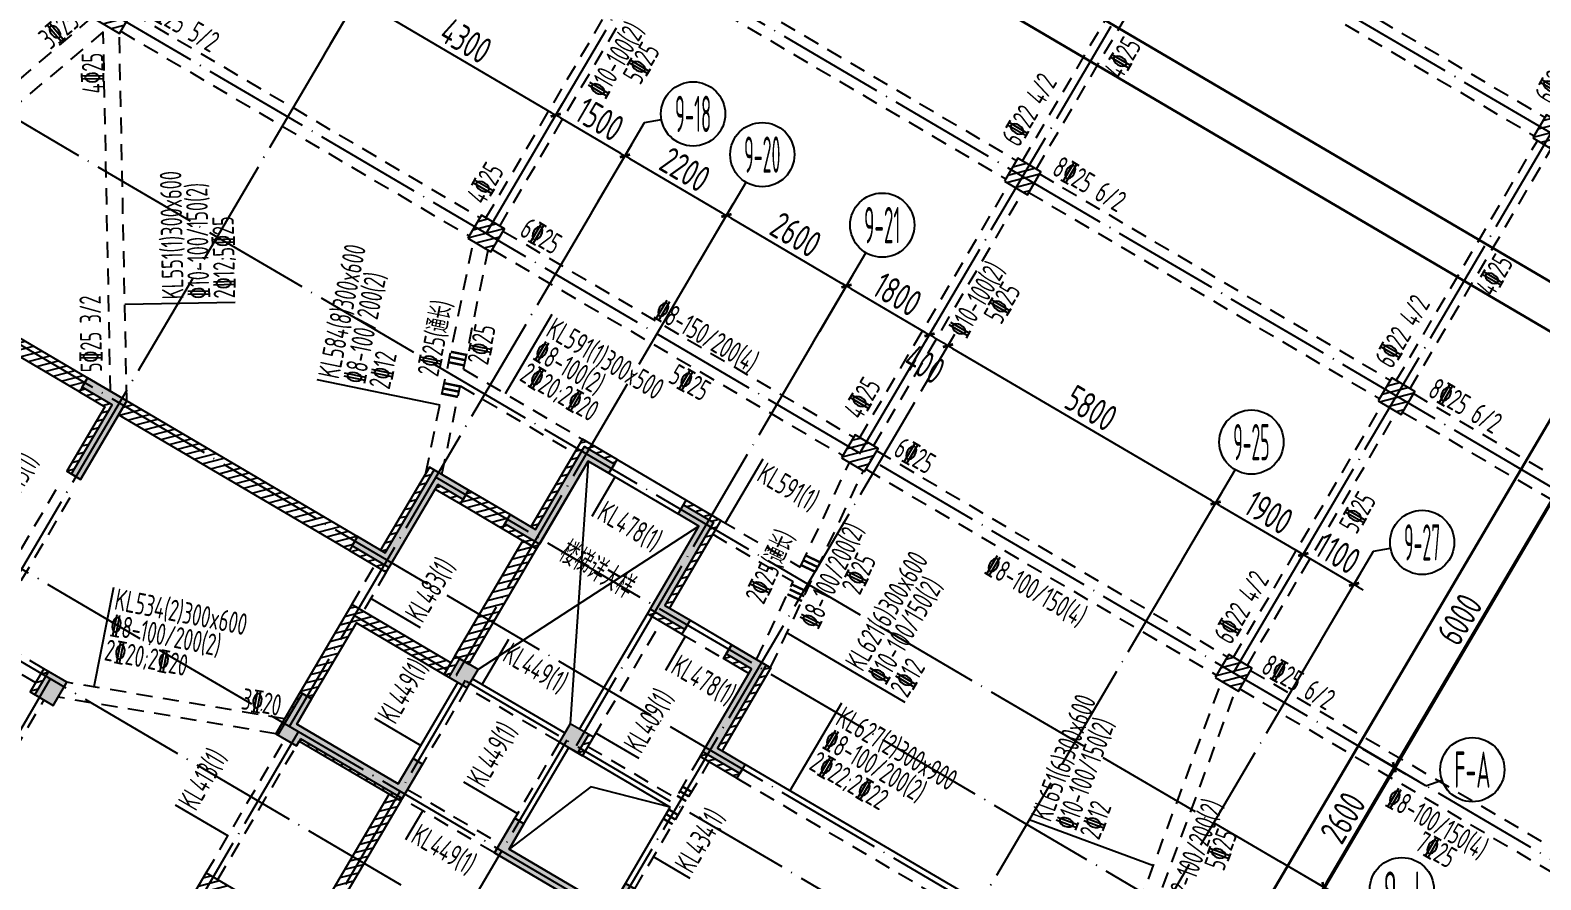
# Model space of a CAD drawing. Header units: millimetres. Extents: x 64473 to 386235, y 427387 to 703525.
# Drawn here: x 315573 to 343792, y 553087 to 568966 of the extents above; entities that cross this region are included whole.
import ezdxf
from ezdxf.enums import TextEntityAlignment as Align

# ---------------------------------------------------------------- set-up
doc = ezdxf.new("R2010")
doc.units = ezdxf.units.MM
doc.header["$LTSCALE"] = 100
doc.header["$PDMODE"] = 35
doc.header["$PDSIZE"] = 200
doc.linetypes.add('3', pattern=[5, 3, -2])
doc.linetypes.add('DOTE', pattern=[2.42, 2, -0.2, 0.02, -0.2])
for name, color, linetype in [('B-TEXT', 7, 'Continuous'), ('B-开洞', 7, 'Continuous'), ('COLU', 7, 'Continuous'), ('colu-1层', 6, 'Continuous'), ('colu-主楼', 7, 'Continuous'), ('h填实-1层', 254, 'Continuous'), ('h斜线-1层', 7, 'Continuous'), ('h斜线-墙', 7, 'Continuous'), ('h斜线-柱', 7, 'Continuous'), ('L-AXIS', 3, 'Continuous'), ('L-dote', 253, 'DOTE'), ('L-箍筋', 1, 'Continuous'), ('WALL', 3, 'Continuous'), ('wall-主楼', 2, 'Continuous'), ('垂直标注', 31, 'Continuous'), ('垂直钢筋', 27, 'Continuous'), ('梁', 4, 'Continuous'), ('梁虚线', 4, '3'), ('水平标注', 2, 'Continuous'), ('水平钢筋', 30, 'Continuous')]:
    doc.layers.add(name, color=color, linetype=linetype)
doc.styles.add('_TCH_AXIS', font='tssdeng.shx', dxfattribs={"width": 0.7, "bigfont": 'tssdchn.shx'})
doc.styles.add('COMPLEX', font='tssdeng.shx', dxfattribs={"width": 0.7, "bigfont": 'tssdchn.shx'})
doc.styles.get("Standard").update_dxf_attribs({"font": 'tssdeng.shx', "width": 0.7, "bigfont": 'tssdchn.shx'})
doc.styles.add('TSSD_Dimension', font='Tssdeng.shx', dxfattribs={"width": 0.7, "bigfont": 'tssdchn.shx'})
doc.dimstyles.new('TSSD_100_100$0', dxfattribs={"dimtxt": 300, "dimasz": 100, "dimexe": 250, "dimexo": 250, "dimgap": 100, "dimtad": 1, "dimdec": 0, "dimzin": 0, "dimdsep": 46, "dimtxsty": 'TSSD_Dimension', "dimblk": '_tsdbk', "dimblk1": '_tsdbk', "dimblk2": '_tsdbk', "dimsah": 1, "dimcen": 0, "dimclrt": 7, "dimadec": 0, "dimazin": 0, "dimtfac": 1, "dimtdec": 0, "dimtix": 1, "dimtmove": 2, "dimatfit": 3, "dimldrblk": '_tsdbk', "dimfxl": 1, "dimtolj": 1, "dimtzin": 0, "dimarcsym": 0})
pattern_1 = [(14.545372, (-467527.32, -323147.44), (-31.895617, 122.929531), [])]
pattern_2 = [(14.545372, (8572.51, -7581.39), (-31.895617, 122.92953), [])]
pattern_3 = [(14.545372, (-85926.15, 179405.06), (-31.895617, 122.92953), [])]

# ---------------------------------------------------------------- blocks, each defined once
blk = doc.blocks.new('_tsdbk')
blk.add_line((-1, 0), (0, 0))
at = {"const_width": 0.5}
blk.add_lwpolyline([(-0.7, -0.7), (0.7, 0.7)], dxfattribs=at)
blk = doc.blocks.new('*D392')
at = {"layer": 'Defpoints', "color": 0}
for p in [(332092, 562006), (337717, 560130), (337092, 559066)]:
    blk.add_point(p, dxfattribs=at)
at = {"layer": 'L-AXIS', "color": 0, "lineweight": -2}
for p, q in [((332218, 562222), (332844, 563285)), ((332803, 563019), (337631, 560181)), ((337218, 559282), (337844, 560345))]:
    blk.add_line(p, q, dxfattribs=at)
at = {"layer": 'L-AXIS', "color": 0, "lineweight": -2, "xscale": 100, "yscale": 100, "zscale": 100}
for p, rotation in [((332717, 563070), 149.5453717276141), ((337717, 560130), 329.5453717276141)]:
    blk.add_blockref('_tsdbk', p, dxfattribs=dict(at, rotation=rotation))
at = {"layer": 'L-AXIS', "color": 7, "insert": (335394, 561902), "char_height": 500, "attachment_point": 5, "rotation": 329.5454, "style": 'TSSD_Dimension'}
blk.add_mtext('\\A1;5800', dxfattribs=at)
blk = doc.blocks.new('*D464')
at = {"layer": 'Defpoints', "color": 0}
for p in [(317782, 570420), (321683, 569557), (321058, 568494)]:
    blk.add_point(p, dxfattribs=at)
at = {"layer": 'L-AXIS', "color": 0, "lineweight": -2}
for p, q in [((317909, 570635), (318534, 571699)), ((318494, 571433), (321597, 569608)), ((321184, 568709), (321810, 569773))]:
    blk.add_line(p, q, dxfattribs=at)
at = {"layer": 'L-AXIS', "color": 0, "lineweight": -2, "xscale": 100, "yscale": 100, "zscale": 100}
for p, rotation in [((318407, 571484), 149.5453717276141), ((321683, 569557), 329.5453717276141)]:
    blk.add_blockref('_tsdbk', p, dxfattribs=dict(at, rotation=rotation))
at = {"layer": 'L-AXIS', "color": 7, "insert": (320223, 570822), "char_height": 500, "attachment_point": 5, "rotation": 329.5454, "style": 'TSSD_Dimension'}
blk.add_mtext('\\A1;3800', dxfattribs=at)
blk = doc.blocks.new('*D473')
at = {"layer": 'Defpoints', "color": 0}
for p in [(327954, 564439), (330821, 564185), (330195, 563121)]:
    blk.add_point(p, dxfattribs=at)
at = {"layer": 'L-AXIS', "color": 0, "lineweight": -2}
for p, q in [((328081, 564655), (328706, 565718)), ((328666, 565452), (330734, 564235)), ((330322, 563337), (330947, 564400))]:
    blk.add_line(p, q, dxfattribs=at)
at = {"layer": 'L-AXIS', "color": 0, "lineweight": -2, "xscale": 100, "yscale": 100, "zscale": 100}
for p, rotation in [((328579, 565503), 149.5453717276141), ((330821, 564185), 329.5453717276141)]:
    blk.add_blockref('_tsdbk', p, dxfattribs=dict(at, rotation=rotation))
at = {"layer": 'L-AXIS', "color": 7, "insert": (329877, 565145), "char_height": 500, "attachment_point": 5, "rotation": 329.5454, "style": 'TSSD_Dimension'}
blk.add_mtext('\\A1;2600', dxfattribs=at)
blk = doc.blocks.new('*D474')
at = {"layer": 'Defpoints', "color": 0}
for p in [(326058, 565554), (328579, 565503), (327954, 564439)]:
    blk.add_point(p, dxfattribs=at)
at = {"layer": 'L-AXIS', "color": 0, "lineweight": -2}
for p, q in [((326184, 565770), (326810, 566833)), ((326769, 566567), (328493, 565553)), ((328081, 564655), (328706, 565718))]:
    blk.add_line(p, q, dxfattribs=at)
at = {"layer": 'L-AXIS', "color": 0, "lineweight": -2, "xscale": 100, "yscale": 100, "zscale": 100}
for p, rotation in [((326683, 566618), 149.5453717276141), ((328579, 565503), 329.5453717276141)]:
    blk.add_blockref('_tsdbk', p, dxfattribs=dict(at, rotation=rotation))
at = {"layer": 'L-AXIS', "color": 7, "insert": (327808, 566362), "char_height": 500, "attachment_point": 5, "rotation": 329.5454, "style": 'TSSD_Dimension'}
blk.add_mtext('\\A1;2200', dxfattribs=at)
blk = doc.blocks.new('*D475')
at = {"layer": 'Defpoints', "color": 0}
for p in [(321058, 568494), (325390, 567378), (324764, 566314)]:
    blk.add_point(p, dxfattribs=at)
at = {"layer": 'L-AXIS', "color": 0, "lineweight": -2}
for p, q in [((321184, 568709), (321810, 569773)), ((321769, 569507), (325304, 567429)), ((324891, 566530), (325517, 567594))]:
    blk.add_line(p, q, dxfattribs=at)
at = {"layer": 'L-AXIS', "color": 0, "lineweight": -2, "xscale": 100, "yscale": 100, "zscale": 100}
for p, rotation in [((321683, 569557), 149.5453717276141), ((325390, 567378), 329.5453717276141)]:
    blk.add_blockref('_tsdbk', p, dxfattribs=dict(at, rotation=rotation))
at = {"layer": 'L-AXIS', "color": 7, "insert": (323714, 568769), "char_height": 500, "attachment_point": 5, "rotation": 329.5454, "style": 'TSSD_Dimension'}
blk.add_mtext('\\A1;4300', dxfattribs=at)
blk = doc.blocks.new('*D476')
at = {"layer": 'Defpoints', "color": 0}
for p in [(326683, 566618), (324764, 566314), (326058, 565554)]:
    blk.add_point(p, dxfattribs=at)
at = {"layer": 'L-AXIS', "color": 0, "lineweight": -2}
for p, q in [((324891, 566530), (325517, 567594)), ((325476, 567327), (326597, 566668)), ((326184, 565770), (326810, 566833))]:
    blk.add_line(p, q, dxfattribs=at)
at = {"layer": 'L-AXIS', "color": 0, "lineweight": -2, "xscale": 100, "yscale": 100, "zscale": 100}
for p, rotation in [((325390, 567378), 149.5453717276141), ((326683, 566618), 329.5453717276141)]:
    blk.add_blockref('_tsdbk', p, dxfattribs=dict(at, rotation=rotation))
at = {"layer": 'L-AXIS', "color": 7, "insert": (326214, 567300), "char_height": 500, "attachment_point": 5, "rotation": 329.5454, "style": 'TSSD_Dimension'}
blk.add_mtext('\\A1;1500', dxfattribs=at)
blk = doc.blocks.new('_AXISO')
blk.add_circle((0, 0), 0.5)
at = {"layer": 'B-TEXT', "style": 'COMPLEX', "width": 1.450893}
blk.add_attdef('A', text='', height=0.56, dxfattribs=at).set_placement((0.249375, -0.28), (0.749375, -0.28), align=Align.FIT)
blk = doc.blocks.new('*D477')
at = {"layer": 'Defpoints', "color": 0}
for p in [(332717, 563070), (331747, 562209), (332092, 562006)]:
    blk.add_point(p, dxfattribs=at)
at = {"layer": 'L-AXIS', "color": 0, "lineweight": -2}
for p, q in [((331874, 562424), (332499, 563488)), ((332218, 562222), (332844, 563285)), ((332458, 563222), (332631, 563120))]:
    blk.add_line(p, q, dxfattribs=at)
at = {"layer": 'L-AXIS', "color": 0, "lineweight": -2, "xscale": 100, "yscale": 100, "zscale": 100}
for p, rotation in [((332372, 563272), 149.5453717276141), ((332717, 563070), 329.5453717276141)]:
    blk.add_blockref('_tsdbk', p, dxfattribs=dict(at, rotation=rotation))
at = {"layer": 'L-AXIS', "color": 7, "insert": (332281, 562722), "char_height": 500, "attachment_point": 5, "rotation": 329.5454, "style": 'TSSD_Dimension'}
blk.add_mtext('\\A1;400', dxfattribs=at)
blk = doc.blocks.new('*D478')
at = {"layer": 'Defpoints', "color": 0}
for p in [(332372, 563272), (330195, 563121), (331747, 562209)]:
    blk.add_point(p, dxfattribs=at)
at = {"layer": 'L-AXIS', "color": 0, "lineweight": -2}
for p, q in [((330322, 563337), (330947, 564400)), ((330907, 564134), (332286, 563323)), ((331874, 562424), (332499, 563488))]:
    blk.add_line(p, q, dxfattribs=at)
at = {"layer": 'L-AXIS', "color": 0, "lineweight": -2, "xscale": 100, "yscale": 100, "zscale": 100}
for p, rotation in [((330821, 564185), 149.5453717276141), ((332372, 563272), 329.5453717276141)]:
    blk.add_blockref('_tsdbk', p, dxfattribs=dict(at, rotation=rotation))
at = {"layer": 'L-AXIS', "color": 7, "insert": (331774, 564030), "char_height": 500, "attachment_point": 5, "rotation": 329.5454, "style": 'TSSD_Dimension'}
blk.add_mtext('\\A1;1800', dxfattribs=at)
blk = doc.blocks.new('*D513')
at = {"layer": 'Defpoints', "color": 0}
for p in [(346178, 565751), (346985, 565276), (343289, 560837)]:
    blk.add_point(p, dxfattribs=at)
at = {"layer": 'L-AXIS', "color": 0, "lineweight": -2}
for p, q in [((346394, 565624), (347200, 565150)), ((344146, 560449), (346934, 565190)), ((343505, 560710), (344311, 560236))]:
    blk.add_line(p, q, dxfattribs=at)
at = {"layer": 'L-AXIS', "color": 0, "lineweight": -2, "xscale": 100, "yscale": 100, "zscale": 100}
for p, rotation in [((346985, 565276), 59.54537173674475), ((344096, 560363), 239.5453717367448)]:
    blk.add_blockref('_tsdbk', p, dxfattribs=dict(at, rotation=rotation))
at = {"layer": 'L-AXIS', "color": 7, "insert": (345239, 562997), "char_height": 500, "attachment_point": 5, "rotation": 59.5454, "style": 'TSSD_Dimension'}
blk.add_mtext('\\A1;5700', dxfattribs=at)
blk = doc.blocks.new('*D514')
at = {"layer": 'Defpoints', "color": 0}
for p in [(343289, 560837), (344096, 560363), (340248, 555665)]:
    blk.add_point(p, dxfattribs=at)
at = {"layer": 'L-AXIS', "color": 0, "lineweight": -2}
for p, q in [((343505, 560710), (344311, 560236)), ((341105, 555277), (344045, 560277)), ((340464, 555538), (341270, 555064))]:
    blk.add_line(p, q, dxfattribs=at)
at = {"layer": 'L-AXIS', "color": 0, "lineweight": -2, "xscale": 100, "yscale": 100, "zscale": 100}
for p, rotation in [((344096, 560363), 59.54537173674475), ((341055, 555191), 239.5453717367448)]:
    blk.add_blockref('_tsdbk', p, dxfattribs=dict(at, rotation=rotation))
at = {"layer": 'L-AXIS', "color": 7, "insert": (342274, 557954), "char_height": 500, "attachment_point": 5, "rotation": 59.5454, "style": 'TSSD_Dimension'}
blk.add_mtext('\\A1;6000', dxfattribs=at)
blk = doc.blocks.new('*D515')
at = {"layer": 'Defpoints', "color": 0}
for p in [(340248, 555665), (341055, 555191), (338930, 553424)]:
    blk.add_point(p, dxfattribs=at)
at = {"layer": 'L-AXIS', "color": 0, "lineweight": -2}
for p, q in [((340464, 555538), (341270, 555064)), ((339788, 553036), (341004, 555104)), ((339146, 553297), (339952, 552823))]:
    blk.add_line(p, q, dxfattribs=at)
at = {"layer": 'L-AXIS', "color": 0, "lineweight": -2, "xscale": 100, "yscale": 100, "zscale": 100}
for p, rotation in [((341055, 555191), 59.54537173674475), ((339737, 552949), 239.5453717367448)]:
    blk.add_blockref('_tsdbk', p, dxfattribs=dict(at, rotation=rotation))
at = {"layer": 'L-AXIS', "color": 7, "insert": (340094, 554247), "char_height": 500, "attachment_point": 5, "rotation": 59.5454, "style": 'TSSD_Dimension'}
blk.add_mtext('\\A1;2600', dxfattribs=at)
blk = doc.blocks.new('*D516')
at = {"layer": 'Defpoints', "color": 0}
for p in [(338930, 553424), (339737, 552949), (338018, 551872)]:
    blk.add_point(p, dxfattribs=at)
at = {"layer": 'L-AXIS', "color": 0, "lineweight": -2}
for p, q in [((339146, 553297), (339952, 552823)), ((338875, 551484), (339686, 552863)), ((338233, 551745), (339040, 551271))]:
    blk.add_line(p, q, dxfattribs=at)
at = {"layer": 'L-AXIS', "color": 0, "lineweight": -2, "xscale": 100, "yscale": 100, "zscale": 100}
for p, rotation in [((339737, 552949), 59.54537173674475), ((338825, 551398), 239.5453717367448)]:
    blk.add_blockref('_tsdbk', p, dxfattribs=dict(at, rotation=rotation))
at = {"layer": 'L-AXIS', "color": 7, "insert": (338979, 552351), "char_height": 500, "attachment_point": 5, "rotation": 59.5454, "style": 'TSSD_Dimension'}
blk.add_mtext('\\A1;1800', dxfattribs=at)
blk = doc.blocks.new('*D519')
at = {"layer": 'Defpoints', "color": 0}
for p in [(340303, 558609), (338729, 558103), (339678, 557546)]:
    blk.add_point(p, dxfattribs=at)
at = {"layer": 'L-AXIS', "color": 0, "lineweight": -2}
for p, q in [((338856, 558319), (339481, 559382)), ((339269, 559218), (339182, 559268)), ((339355, 559167), (340303, 558609)), ((339804, 557761), (340430, 558825)), ((340389, 558559), (340475, 558508))]:
    blk.add_line(p, q, dxfattribs=at)
at = {"layer": 'L-AXIS', "color": 0, "lineweight": -2, "xscale": 100, "yscale": 100, "zscale": 100}
for p, rotation in [((339355, 559167), 329.5453717276141), ((340303, 558609), 149.5453717276141)]:
    blk.add_blockref('_tsdbk', p, dxfattribs=dict(at, rotation=rotation))
at = {"layer": 'L-AXIS', "color": 7, "insert": (340006, 559190), "char_height": 500, "attachment_point": 5, "rotation": 329.5454, "style": 'TSSD_Dimension'}
blk.add_mtext('\\A1;1100', dxfattribs=at)
blk = doc.blocks.new('*D520')
at = {"layer": 'Defpoints', "color": 0}
for p in [(337092, 559066), (339355, 559167), (338729, 558103)]:
    blk.add_point(p, dxfattribs=at)
at = {"layer": 'L-AXIS', "color": 0, "lineweight": -2}
for p, q in [((337218, 559282), (337844, 560345)), ((337803, 560079), (339269, 559218)), ((338856, 558319), (339481, 559382))]:
    blk.add_line(p, q, dxfattribs=at)
at = {"layer": 'L-AXIS', "color": 0, "lineweight": -2, "xscale": 100, "yscale": 100, "zscale": 100}
for p, rotation in [((337717, 560130), 149.5453717276141), ((339355, 559167), 329.5453717276141)]:
    blk.add_blockref('_tsdbk', p, dxfattribs=dict(at, rotation=rotation))
at = {"layer": 'L-AXIS', "color": 7, "insert": (338713, 559950), "char_height": 500, "attachment_point": 5, "rotation": 329.5454, "style": 'TSSD_Dimension'}
blk.add_mtext('\\A1;1900', dxfattribs=at)
blk = doc.blocks.new('*D521')
at = {"layer": 'Defpoints', "color": 0}
for p in [(337581, 572130), (344942, 568670), (344563, 568025)]:
    blk.add_point(p, dxfattribs=at)
at = {"layer": 'L-AXIS', "color": 0, "lineweight": -2}
for p, q in [((337707, 572346), (338087, 572991)), ((338046, 572725), (344856, 568721)), ((344690, 568240), (345069, 568885))]:
    blk.add_line(p, q, dxfattribs=at)
at = {"layer": 'L-AXIS', "color": 0, "lineweight": -2, "xscale": 100, "yscale": 100, "zscale": 100}
for p, rotation in [((337960, 572776), 149.5453717276141), ((344942, 568670), 329.5453717276141)]:
    blk.add_blockref('_tsdbk', p, dxfattribs=dict(at, rotation=rotation))
at = {"layer": 'L-AXIS', "color": 7, "insert": (341628, 571024), "char_height": 500, "attachment_point": 5, "rotation": 329.5454, "style": 'TSSD_Dimension'}
blk.add_mtext('\\A1;8100', dxfattribs=at)
blk = doc.blocks.new('后浇带现场')
at = {"color": 6, "lineweight": 30}
for points in [[(821257, 720830), (821257, 688843), (805860, 662656), (825600, 651049), (814026, 631365), (812236, 611185), (845904, 608199)], [(822057, 720830), (822057, 688625), (806955, 662940), (826695, 651333), (814807, 631115), (813104, 611911), (845975, 608996)]]:
    blk.add_lwpolyline(points, dxfattribs=at)

msp = doc.modelspace()

# ---------------------------------------------------------------- hatches: boundary and pattern name
at = {"layer": 'h填实-1层'}
for points in [[(316342.4, 560672.6), (317102.7, 561965.6), (316542.3, 562295.1), (316643.7, 562467.5), (317376.4, 562036.6), (316514.8, 560571.2)], [(325996, 560912.7), (325083.7, 559361), (324437.1, 559741.2), (324538.5, 559913.6), (325012.6, 559634.8), (325925, 561186.5), (326485.3, 560857), (326383.9, 560684.6)], [(323187.6, 560475.9), (322275.3, 558924.2), (321585.6, 559329.7), (321687, 559502.1), (322204.2, 559198), (323116.6, 560749.7), (323763.1, 560369.5), (323661.7, 560197.1)], [(327799, 557764.4), (327152.5, 558144.6), (328064.9, 559696.2), (327677, 559924.3), (327778.3, 560096.7), (328338.6, 559767.3), (327426.3, 558215.6), (327900.4, 557936.8)], [(329322.8, 557100.5), (328410.4, 555548.9), (328927.6, 555244.8), (328826.3, 555072.4), (328136.7, 555477.8), (329049, 557029.5), (328574.9, 557308.3), (328676.2, 557480.7)], [(323593.4, 557221.1), (323390.7, 556876.3), (323735.5, 556673.6), (323938.2, 557018.4)], [(323735.5, 556673.6), (323938.2, 557018.4), (323593.4, 557221.1), (323390.7, 556876.3)], [(315912.1, 556981.4), (315658.7, 556550.4), (316003.5, 556347.6), (316256.9, 556778.6)], [(316003.5, 556347.6), (316256.9, 556778.6), (315912.1, 556981.4), (315658.7, 556550.4)], [(320622.6, 555719.8), (320546.5, 555590.5), (320201.7, 555793.2), (320657.9, 556569.1), (320830.3, 556467.7), (320551.5, 555993.6), (322448, 554878.5), (322726.8, 555352.6), (322899.2, 555251.2), (322519, 554604.7)], [(325662.3, 556004.7), (325459.6, 555659.9), (325804.4, 555457.1), (326007.1, 555801.9)], [(325804.4, 555457.1), (326007.1, 555801.9), (325662.3, 556004.7), (325459.6, 555659.9)], [(326140, 552475.7), (326064, 552346.4), (326408.8, 552143.6), (326864.9, 552919.5), (326692.5, 553020.8), (326413.8, 552546.7), (324517.3, 553661.8), (324796.1, 554135.9), (324623.7, 554237.3), (324243.5, 553590.8)]]:
    msp.add_hatch(color=256, dxfattribs=at).paths.add_polyline_path(points)
at = {"layer": 'h斜线-1层'}
h = msp.add_hatch(dxfattribs=at)
h.set_pattern_fill('ANSI31', color=256, scale=40, angle=-30.45463, style=0)
h.set_pattern_definition(pattern_3)
h.paths.add_polyline_path([(317102.7, 561965.6), (316542.8, 562294.8), (316492.1, 562208.6), (316966.2, 561929.9), (316256.2, 560723.2), (316342.4, 560672.6)])
h = msp.add_hatch(dxfattribs=at)
h.set_pattern_fill('ANSI31', color=256, scale=40, angle=-30.45463, style=0)
h.set_pattern_definition(pattern_3)
h.paths.add_polyline_path([(326536.4, 560943), (325889.9, 561323.1), (324926.8, 559685.3), (325012.6, 559634.8), (325925, 561186.5), (326485.7, 560856.8)])
h.paths.add_polyline_path([(325084.1, 559360.8), (324437.5, 559740.9), (324386.9, 559654.8), (325033.4, 559274.6)])
h = msp.add_hatch(dxfattribs=at)
h.set_pattern_fill('ANSI31', color=256, scale=40, angle=-30.45463, style=0)
h.set_pattern_definition(pattern_3)
h.paths.add_polyline_path([(323661.7, 560197.1), (323187.6, 560475.9), (323136.9, 560389.7), (323611, 560110.9)])
h.paths.add_polyline_path([(323116.6, 560749.7), (323030.4, 560800.4), (322118, 559248.7), (322204.2, 559198)])
h.paths.add_polyline_path([(322275.3, 558924.2), (321585.6, 559329.7), (321535, 559243.5), (322224.6, 558838)])
h = msp.add_hatch(dxfattribs=at)
h.set_pattern_fill('ANSI31', color=256, scale=40, angle=-30.45463, style=0)
h.set_pattern_definition(pattern_3)
h.paths.add_polyline_path([(327799.5, 557764.2), (327152.9, 558144.3), (327102.3, 558058.2), (327748.8, 557678)])
h.paths.add_polyline_path([(328476, 559802.6), (327829.4, 560182.7), (327778.7, 560096.5), (328338.6, 559767.3), (327426.3, 558215.6), (327512.9, 558164.7)])
h = msp.add_hatch(dxfattribs=at)
h.set_pattern_fill('ANSI31', color=256, scale=40, angle=-30.45463, style=0)
h.set_pattern_definition(pattern_3)
h.paths.add_polyline_path([(323593.4, 557221.1), (323507.6, 557271.6), (323304.9, 556926.8), (323390.7, 556876.3)])
h = msp.add_hatch(dxfattribs=at)
h.set_pattern_fill('ANSI31', color=256, scale=40, angle=-30.45463, style=0)
h.set_pattern_definition(pattern_3)
h.paths.add_polyline_path([(329409.4, 557049.6), (329322.8, 557100.6), (328410.4, 555548.9), (328497, 555498)])
h.paths.add_polyline_path([(329049, 557029.5), (328575.3, 557308), (328524.6, 557221.8), (328998.3, 556943.3)])
h.paths.add_polyline_path([(328826.7, 555072.1), (328137.1, 555477.6), (328086.4, 555391.4), (328776, 554985.9)])
h = msp.add_hatch(dxfattribs=at)
h.set_pattern_fill('ANSI31', color=256, scale=40, angle=-30.45463, style=0)
h.set_pattern_definition(pattern_3)
h.paths.add_polyline_path([(315912.1, 556981.4), (315826.3, 557031.8), (315572.9, 556600.8), (315658.7, 556550.4)])
h = msp.add_hatch(dxfattribs=at)
h.set_pattern_fill('ANSI31', color=256, scale=40, angle=-30.45463, style=0)
h.set_pattern_definition(pattern_3)
h.paths.add_polyline_path([(320657.9, 556569.1), (320615.2, 556594.2), (320159.1, 555818.3), (320201.7, 555793.2)])
h.paths.add_polyline_path([(322519.5, 554604.5), (320622.6, 555719.8), (320597.2, 555676.7), (322494.1, 554561.4)])
h = msp.add_hatch(dxfattribs=at)
h.set_pattern_fill('ANSI31', color=256, scale=40, angle=-30.45463, style=0)
h.set_pattern_definition(pattern_3)
h.paths.add_polyline_path([(326093.7, 555751), (326007.1, 555802), (325804.4, 555457.1), (325891, 555406.2)])
at = {"layer": 'h斜线-墙'}
h = msp.add_hatch(dxfattribs=at)
h.set_pattern_fill('ANSI31', color=256, scale=40, angle=-30.45463, style=0)
h.set_pattern_definition(pattern_2)
h.paths.add_polyline_path([(312765, 564748.1), (316644.1, 562467.2), (316492.1, 562208.6), (312612.9, 564489.5)])
h = msp.add_hatch(dxfattribs=at)
h.set_pattern_fill('ANSI31', color=256, scale=40, angle=-30.45463, style=0)
h.set_pattern_definition(pattern_2)
h.paths.add_polyline_path([(317376.9, 562036.4), (321687, 559502.1), (321535, 559243.5), (317224.8, 561777.8)])
h = msp.add_hatch(dxfattribs=at)
h.set_pattern_fill('ANSI31', color=256, scale=40, angle=-30.45463, style=0)
h.set_pattern_definition(pattern_2)
h.paths.add_polyline_path([(324538.9, 559913.4), (323763.1, 560369.5), (323611, 560110.9), (324386.9, 559654.8)])
h = msp.add_hatch(dxfattribs=at)
h.set_pattern_fill('ANSI31', color=256, scale=40, angle=-30.45463, style=0)
h.set_pattern_definition(pattern_2)
h.paths.add_polyline_path([(325033.4, 559274.6), (324774.8, 559426.7), (323507.6, 557271.6), (323766.3, 557119.5)])
h = msp.add_hatch(dxfattribs=at)
h.set_pattern_fill('ANSI31', color=256, scale=40, angle=-30.45463, style=0)
h.set_pattern_definition(pattern_2)
h.paths.add_polyline_path([(323431.6, 557142.3), (321578.2, 558232), (320615.2, 556594.2), (320830.7, 556467.5), (321667, 557889.8), (323304.9, 556926.8)])
h = msp.add_hatch(dxfattribs=at)
h.set_pattern_fill('ANSI31', color=256, scale=40, angle=-30.45463, style=0)
h.set_pattern_definition(pattern_2)
h.paths.add_polyline_path([(318380.1, 552398.1), (318861.6, 553217.1), (320758, 552102), (322278.6, 554688.1), (322494.1, 554561.4), (320846.8, 551759.8), (318993.5, 552849.5), (318638.7, 552246.1)])
at = {"layer": 'h斜线-柱'}
h = msp.add_hatch(dxfattribs=at)
h.set_pattern_fill('ANSI31', color=256, scale=40, angle=-30.45463, style=0)
h.set_pattern_definition(pattern_1)
h.paths.add_polyline_path([(316721.4, 569208.1), (317238.7, 568904), (317492.1, 569335), (316974.9, 569639.1)])
h = msp.add_hatch(dxfattribs=at)
h.set_pattern_fill('ANSI31', color=256, scale=40, angle=-30.45463, style=0)
h.set_pattern_definition(pattern_1)
h.paths.add_polyline_path([(343642.1, 566951.9), (344073.1, 566698.5), (344326.5, 567129.5), (343895.5, 567382.9)])
h = msp.add_hatch(dxfattribs=at)
h.set_pattern_fill('ANSI31', color=256, scale=40, angle=-30.45463, style=0)
h.set_pattern_definition(pattern_1)
h.paths.add_polyline_path([(333770.6, 566143.9), (334201.6, 565890.4), (334455, 566321.4), (334024, 566574.9)])
h = msp.add_hatch(dxfattribs=at)
h.set_pattern_fill('ANSI31', color=256, scale=40, angle=-30.45463, style=0)
h.set_pattern_definition(pattern_1)
h.paths.add_polyline_path([(323747, 565077.2), (324178, 564823.8), (324431.4, 565254.8), (324000.4, 565508.2)])
h = msp.add_hatch(dxfattribs=at)
h.set_pattern_fill('ANSI31', color=256, scale=40, angle=-30.45463, style=0)
h.set_pattern_definition(pattern_1)
h.paths.add_polyline_path([(340753, 562038.3), (341184, 561784.9), (341437.5, 562215.9), (341006.5, 562469.3)])
h = msp.add_hatch(dxfattribs=at)
h.set_pattern_fill('ANSI31', color=256, scale=40, angle=-30.45463, style=0)
h.set_pattern_definition(pattern_1)
h.paths.add_polyline_path([(330729.4, 560971.7), (331160.5, 560718.2), (331413.9, 561149.3), (330982.9, 561402.7)])
h = msp.add_hatch(dxfattribs=at)
h.set_pattern_fill('ANSI31', color=256, scale=40, angle=-30.45463, style=0)
h.set_pattern_definition(pattern_1)
h.paths.add_polyline_path([(337711.9, 556866.1), (338142.9, 556612.7), (338396.3, 557043.7), (337965.3, 557297.2)])

# ---------------------------------------------------------------- linework, layer by layer
at = {"layer": 'B-开洞'}
for p, q in [((325996.4, 560912.5), (325662.7, 556004.4)), ((328065.3, 559696), (323938.7, 557018.2))]:
    msp.add_line(p, q, dxfattribs=at)
msp.add_lwpolyline([(327528.7, 554443), (326042.9, 554824.7), (324517.3, 553661.8)], dxfattribs=at)
at = {"layer": 'COLU'}
for points in [[(316721.4, 569208.1), (317238.7, 568904), (317492.1, 569335), (316974.9, 569639.1)], [(343642.1, 566951.9), (344073.1, 566698.5), (344326.5, 567129.5), (343895.5, 567382.9)], [(333770.6, 566143.9), (334201.6, 565890.4), (334455, 566321.4), (334024, 566574.9)], [(323747, 565077.2), (324178, 564823.8), (324431.4, 565254.8), (324000.4, 565508.2)], [(340753, 562038.3), (341184, 561784.9), (341437.5, 562215.9), (341006.5, 562469.3)], [(330729.4, 560971.7), (331160.5, 560718.2), (331413.9, 561149.3), (330982.9, 561402.7)], [(337711.9, 556866.1), (338142.9, 556612.7), (338396.3, 557043.7), (337965.3, 557297.2)]]:
    msp.add_lwpolyline(points, close=True, dxfattribs=at)
at = {"layer": 'colu-1层'}
for points in [[(316342.4, 560672.6), (317102.7, 561965.6), (316542.3, 562295.1), (316643.7, 562467.5), (317376.4, 562036.6), (316514.8, 560571.2)], [(325996, 560912.7), (325083.7, 559361), (324437.1, 559741.2), (324538.5, 559913.6), (325012.6, 559634.8), (325925, 561186.5), (326485.3, 560857), (326383.9, 560684.6)], [(323187.6, 560475.9), (322275.3, 558924.2), (321585.6, 559329.7), (321687, 559502.1), (322204.2, 559198), (323116.6, 560749.7), (323763.1, 560369.5), (323661.7, 560197.1)], [(327799, 557764.4), (327152.5, 558144.6), (328064.9, 559696.2), (327677, 559924.3), (327778.3, 560096.7), (328338.6, 559767.3), (327426.3, 558215.6), (327900.4, 557936.8)], [(329322.8, 557100.5), (328410.4, 555548.9), (328927.6, 555244.8), (328826.3, 555072.4), (328136.7, 555477.8), (329049, 557029.5), (328574.9, 557308.3), (328676.2, 557480.7)], [(323735.5, 556673.6), (323938.2, 557018.4), (323593.4, 557221.1), (323390.7, 556876.3)], [(316003.5, 556347.6), (316256.9, 556778.6), (315912.1, 556981.4), (315658.7, 556550.4)], [(325804.4, 555457.1), (326007.1, 555801.9), (325662.3, 556004.7), (325459.6, 555659.9)]]:
    msp.add_lwpolyline(points, close=True, dxfattribs=at)
for points in [[(323593.4, 557221.1), (323390.7, 556876.3), (323735.5, 556673.6), (323938.2, 557018.4), (323593.4, 557221.1)], [(315912.1, 556981.4), (315658.7, 556550.4), (316003.5, 556347.6), (316256.9, 556778.6), (315912.1, 556981.4)], [(320622.6, 555719.8), (320546.5, 555590.5), (320201.7, 555793.2), (320657.9, 556569.1), (320830.3, 556467.7), (320551.5, 555993.6), (322448, 554878.5), (322726.8, 555352.6), (322899.2, 555251.2), (322519, 554604.7), (320622.6, 555719.8)], [(325662.3, 556004.7), (325459.6, 555659.9), (325804.4, 555457.1), (326007.1, 555801.9), (325662.3, 556004.7)], [(326140, 552475.7), (326064, 552346.4), (326408.8, 552143.6), (326864.9, 552919.5), (326692.5, 553020.8), (326413.8, 552546.7), (324517.3, 553661.8), (324796.1, 554135.9), (324623.7, 554237.3), (324243.5, 553590.8), (326140, 552475.7)]]:
    msp.add_lwpolyline(points, dxfattribs=at)
at = {"layer": 'colu-主楼'}
for points in [[(323735.9, 556673.3), (323938.7, 557018.2), (323507.6, 557271.6), (323304.9, 556926.8)], [(316003.9, 556347.4), (316257.4, 556778.4), (315826.3, 557031.8), (315572.9, 556600.8)], [(325891, 555406.2), (326093.7, 555751), (325662.7, 556004.4), (325460, 555659.6)]]:
    msp.add_lwpolyline(points, close=True, dxfattribs=at)
at = {"layer": 'L-AXIS'}
for p, q in [((321057.7, 568493.9), (322048.4, 570178.7)), ((326057.5, 565554.2), (327048.1, 567239)), ((327048.1, 567239), (327365.1, 567295.7)), ((327954, 564439.1), (328944.6, 566123.9)), ((330195.3, 563121.2), (331185.9, 564806.1)), ((337091.5, 559066.4), (338082.1, 560751.2)), ((344682.4, 560018), (343289.2, 560837.1)), ((339677.6, 557545.8), (340668.2, 559230.6)), ((340668.2, 559230.6), (340985.2, 559287.4)), ((341641.3, 554845.8), (340248.1, 555664.9)), ((341641.3, 554845.8), (341945.8, 554950.3)), ((340323.4, 552604.5), (338930.2, 553423.7))]:
    msp.add_line(p, q, dxfattribs=at)
at = {"layer": 'L-dote', "ltscale": 10}
for p, q in [((324089.2, 565166), (344414.1, 599733.4)), ((331071.7, 561060.5), (348431.5, 590585)), ((346178.3, 565750.7), (306646.2, 588994.7)), ((289716.7, 582360.2), (338930.2, 553423.7)), ((287892.1, 579256.8), (341894.1, 547504.8)), ((348077.7, 558021.6), (313165.4, 578549.3)), ((349863.9, 550011), (303141.9, 577482.6)), ((338054.1, 556954.9), (349914.5, 577126.5)), ((285307.1, 574860.5), (333274.9, 546656.4)), ((299209.1, 568426.5), (335280.9, 547217)), ((321057.7, 568493.9), (314655, 557604.5)), ((326057.5, 565554.2), (320415.1, 555957.8)), ((327954, 564439.1), (323528, 556911.6)), ((330195.3, 563121.2), (325769.3, 555593.8)), ((332091.7, 562006.2), (326449.3, 552409.8)), ((323152.1, 560612.8), (338017.9, 551872)), ((337091.5, 559066.4), (330688.8, 548177)), ((321631.5, 558026.7), (336497.3, 549285.9)), ((339677.6, 557545.8), (328059.9, 537787.1)), ((315948.1, 556844.3), (310733.1, 547974.9)), ((323700.4, 556810.2), (316508.7, 544579)), ((320587.5, 555856.4), (314612.2, 545694.1)), ((325596.9, 555695.2), (318405.2, 543463.9))]:
    msp.add_line(p, q, dxfattribs=at)
at = {"layer": 'L-箍筋', "const_width": 44.9}
for points in [[(323430.3, 562956.5), (323724.1, 562896.1)], [(323390, 562760.6), (323683.8, 562700.2)], [(323410.1, 562858.6), (323704, 562798.1)], [(323269, 562173), (323562.9, 562112.5)], [(323289.2, 562270.9), (323583, 562210.4)], [(323309.3, 562368.9), (323603.2, 562308.4)], [(330016.5, 559058.6), (330287.8, 558930.6)], [(330059.2, 559149), (330330.5, 559021)], [(329973.9, 558968.2), (330245.2, 558840.1)], [(329760.5, 558516), (330031.8, 558388)], [(329803.1, 558606.4), (330074.5, 558478.4)], [(329717.8, 558425.5), (329989.1, 558297.5)], [(327756.9, 554831.1), (327929.4, 554729.7)], [(327655.6, 554658.7), (327828, 554557.3)], [(327706.3, 554744.9), (327878.7, 554643.5)], [(327402.1, 554227.7), (327574.5, 554126.3)], [(327452.8, 554313.9), (327625.2, 554212.5)], [(327503.5, 554400.1), (327675.9, 554298.7)]]:
    msp.add_lwpolyline(points, dxfattribs=at)
at = {"layer": 'WALL'}
for points in [[(312765, 564748.1), (316644.1, 562467.2), (316492.1, 562208.6), (312612.9, 564489.5)], [(317376.9, 562036.4), (321687, 559502.1), (321535, 559243.5), (317224.8, 561777.8)], [(324538.9, 559913.4), (323763.1, 560369.5), (323611, 560110.9), (324386.9, 559654.8)], [(325033.4, 559274.6), (324774.8, 559426.7), (323507.6, 557271.6), (323766.3, 557119.5)], [(323431.6, 557142.3), (321578.2, 558232), (320615.2, 556594.2), (320830.7, 556467.5), (321667, 557889.8), (323304.9, 556926.8)], [(318380.1, 552398.1), (318861.6, 553217.1), (320758, 552102), (322278.6, 554688.1), (322494.1, 554561.4), (320846.8, 551759.8), (318993.5, 552849.5), (318638.7, 552246.1)]]:
    msp.add_lwpolyline(points, close=True, dxfattribs=at)
at = {"layer": 'wall-主楼'}
for points in [[(317376.9, 562036.4), (316644.1, 562467.2), (316492.1, 562208.6), (316966.2, 561929.9), (316256.2, 560723.2), (316514.8, 560571.2)], [(325889.9, 561323.1), (324926.8, 559685.3), (324538.9, 559913.4), (324386.9, 559654.8), (325033.4, 559274.6), (325996.4, 560912.5), (326384.3, 560684.4), (326536.4, 560943)], [(323763.1, 560369.5), (323030.4, 560800.4), (322118, 559248.7), (321687, 559502.1), (321535, 559243.5), (322224.6, 558838), (323136.9, 560389.7), (323611, 560110.9)], [(328476, 559802.6), (327512.9, 558164.7), (327900.8, 557936.6), (327748.8, 557678), (327102.3, 558058.2), (328065.3, 559696), (327677.4, 559924.1), (327829.4, 560182.7)], [(328676.7, 557480.5), (329409.4, 557049.6), (328497.1, 555498), (328928.1, 555244.5), (328776, 554985.9), (328086.4, 555391.4), (328998.7, 556943.1), (328524.6, 557221.8)], [(320615.2, 556594.2), (320159.1, 555818.3), (320547, 555590.3), (320597.7, 555676.5), (322494.1, 554561.4), (322899.6, 555251), (322727.2, 555352.4), (322448.4, 554878.3), (320552, 555993.3), (320830.7, 556467.5)], [(326864.9, 552919.5), (326408.8, 552143.6), (326020.9, 552371.7), (326096.9, 552501), (324243.5, 553590.8), (324623.7, 554237.3), (324796.1, 554135.9), (324517.3, 553661.8), (326413.8, 552546.7), (326692.5, 553020.8)]]:
    msp.add_lwpolyline(points, close=True, dxfattribs=at)
at = {"layer": '垂直标注'}
for p, q in [((319403.3, 563877), (317340.3, 563839.2)), ((320927.7, 562435.8), (323225.8, 561962.8)), ((322861.5, 557798.1), (321933.8, 558343.5)), ((331917.4, 556400.5), (329707.2, 557700.1)), ((322003.5, 556109.2), (322872, 555598.6)), ((326949.4, 555354.8), (326140.4, 555829.2)), ((323669.1, 554920.8), (324677.8, 554329.3)), ((318279, 554489.4), (319267.8, 553908)), ((334231.5, 554214.9), (336554.4, 553351.3)), ((327900, 553111.9), (327214.6, 553514.1))]:
    msp.add_line(p, q, dxfattribs=at)
at = {"layer": '梁'}
for p, q in [((326536.4, 560943), (327829.4, 560182.7)), ((326384.3, 560684.4), (327677.4, 559924.1)), ((325834.7, 555902.4), (327102.3, 558058.2)), ((327900.8, 557936.6), (328676.7, 557480.4)), ((322727.2, 555352.4), (323563.4, 556774.5)), ((323836.6, 556846.2), (325561.5, 555831.9)), ((324796.1, 554135.9), (325632.4, 555558.3)), ((325718.9, 555507.4), (327529, 554443.1)), ((333238.2, 552710.1), (328928, 555244.4)), ((326694.4, 553020.1), (327529, 554443.1))]:
    msp.add_line(p, q, dxfattribs=at)
at = {"layer": '梁虚线'}
for p, q in [((337317.4, 571192.7), (343868.8, 567340.6)), ((334109.6, 566523.2), (336745.2, 571005.7)), ((334369.4, 566373.2), (337005.1, 570855.7)), ((337117.4, 570846.3), (343668.8, 566994.2)), ((327445.9, 570384.7), (333997.3, 566532.6)), ((324086, 565456.5), (326873.7, 570197.7)), ((324345.8, 565306.5), (327133.5, 570047.7)), ((327245.9, 570038.3), (333797.3, 566186.2)), ((316721.4, 569208.1), (312032.3, 565178.9)), ((317465.4, 569292.7), (323973.7, 565465.9)), ((316938.2, 568936.7), (312307.2, 565018.6)), ((317072.9, 562212.1), (316937.9, 568936.7)), ((317376.4, 562036.6), (317238.7, 568904)), ((317265.4, 568946.3), (323773.7, 565119.5)), ((341092.1, 562417.6), (343727.7, 566900.2)), ((341351.9, 562267.6), (343987.5, 566750.2)), ((331068.5, 561351), (333856.2, 566092.1)), ((334428.3, 566279.2), (340979.7, 562427)), ((331328.3, 561201), (334116, 565942.1)), ((334228.3, 565932.7), (340779.7, 562080.6)), ((322962.9, 560685.6), (323853.6, 565013.4)), ((324404.7, 565212.5), (330956.2, 561360.4)), ((323669.1, 562628.9), (324127.4, 564855.3)), ((324204.7, 564866.1), (330756.1, 561014)), ((323669.1, 562628.9), (325889.9, 561323.1)), ((323264.5, 560662.7), (323605.2, 562318.4)), ((323605.2, 562318.4), (325737.8, 561064.5)), ((341410.8, 562173.6), (347962.2, 558321.5)), ((338050.9, 557245.5), (340838.6, 561986.6)), ((338310.7, 557095.5), (341098.4, 561836.6)), ((341210.7, 561827.2), (347762.2, 557975.1)), ((331387.2, 561107), (337938.6, 557254.9)), ((329402.3, 557053.8), (331138.4, 560733.3)), ((329956.7, 558931.9), (330877.7, 560883.8)), ((331187.2, 560760.5), (337738.6, 556908.4)), ((316053.9, 560378.2), (314533.3, 557792.1)), ((316312.5, 560226.1), (314791.9, 557640.1)), ((328475.9, 559802.6), (329956.7, 558931.9)), ((328323.9, 559544), (329828.2, 558659.5)), ((321578.2, 558232), (322009.1, 558964.8)), ((322224.6, 558838), (321793.8, 558105.3)), ((329142.6, 557206.5), (329828.2, 558659.5)), ((326093.7, 555751), (327360.9, 557906.1)), ((314122.6, 557685.6), (315674.3, 556773.2)), ((315826.3, 557031.8), (314791.9, 557640.1)), ((327748.8, 557678), (328524.6, 557221.8)), ((320321.9, 556095.3), (316257.4, 556778.4)), ((335763.9, 551225.2), (337834, 556793.3)), ((338369.6, 557001.4), (344921.1, 553149.3)), ((320159.1, 555818.3), (316094, 556500.7)), ((323735.9, 556673.3), (322899.6, 555251)), ((325460, 555659.6), (323735.9, 556673.3)), ((336026.6, 551070.8), (338097.5, 556641.2)), ((338169.6, 556655), (344721.1, 552802.9)), ((314006.8, 553345.4), (315831.9, 556449.4)), ((318861.6, 553217.1), (320331.6, 555717.3)), ((325460, 555659.6), (324623.7, 554237.3)), ((319077.1, 553090.4), (320547, 555590.3)), ((325992.4, 555578.6), (327630.2, 554615.6)), ((328086.4, 555391.4), (327630.2, 554615.6)), ((326864.9, 552919.5), (328258.8, 555290)), ((328776, 554985.9), (333086.2, 552451.7)), ((324243.5, 553590.8), (322519.5, 554604.5)), ((322620.8, 554776.9), (324344.9, 553763.2))]:
    msp.add_line(p, q, dxfattribs=at)
at = {"layer": '水平标注'}
for p, q in [((325317, 563651), (324447.1, 562171.5)), ((329255.9, 560945.9), (328556, 559755.5)), ((326067.7, 559883.4), (326499, 560617)), ((317127.5, 558550.6), (316759.1, 556694.1)), ((327445, 557006.2), (327816.6, 557638.1)), ((324506.2, 557578.7), (324014.1, 556741.8)), ((330726.3, 556385.7), (329765.6, 554751.9)), ((322590.1, 553842.9), (322904.7, 554378))]:
    msp.add_line(p, q, dxfattribs=at)

# ---------------------------------------------------------------- block references
at = {"color": 3, "lineweight": 30}
msp.add_blockref('后浇带现场', (-480910.3, -88135.4), dxfattribs=at)
at = {"layer": 'L-AXIS'}
ref = msp.add_blockref('_AXISO', (327955.7, 567401.4), dxfattribs=dict(at, xscale=1199.999999999997, yscale=1200, zscale=1200, rotation=359.999645787379))
ref.add_attrib('A', '9-18', dxfattribs={"color": 7, "height": 678.82, "rotation": 359.99965, "style": '_TCH_AXIS', "width": 0.28}).set_placement((327616.3, 567062), (328295.1, 567062), align=Align.FIT)
ref = msp.add_blockref('_AXISO', (329248.7, 566641.1), dxfattribs=dict(at, xscale=1199.999999999997, yscale=1200, zscale=1200, rotation=359.999645787379))
ref.add_attrib('A', '9-20', dxfattribs={"color": 7, "height": 678.82, "rotation": 359.99965, "style": '_TCH_AXIS', "width": 0.2625}).set_placement((328909.3, 566301.7), (329588.1, 566301.7), align=Align.FIT)
ref = msp.add_blockref('_AXISO', (331490, 565323.3), dxfattribs=dict(at, xscale=1199.999999999997, yscale=1200, zscale=1200, rotation=359.999645787379))
ref.add_attrib('A', '9-21', dxfattribs={"color": 7, "height": 678.82, "rotation": 359.99965, "style": '_TCH_AXIS', "width": 0.28}).set_placement((331150.6, 564983.9), (331829.4, 564983.9), align=Align.FIT)
ref = msp.add_blockref('_AXISO', (338386.3, 561268.4), dxfattribs=dict(at, xscale=1199.999999999997, yscale=1200, zscale=1200, rotation=359.999645787379))
ref.add_attrib('A', '9-25', dxfattribs={"color": 7, "height": 678.82, "rotation": 359.99965, "style": '_TCH_AXIS', "width": 0.2625}).set_placement((338046.8, 560929), (338725.7, 560929), align=Align.FIT)
ref = msp.add_blockref('_AXISO', (341575.8, 559393.1), dxfattribs=dict(at, xscale=1199.999999999997, yscale=1200, zscale=1200, rotation=359.999645787379))
ref.add_attrib('A', '9-27', dxfattribs={"color": 7, "height": 678.82, "rotation": 359.99965, "style": '_TCH_AXIS', "width": 0.2625}).set_placement((341236.4, 559053.6), (341915.2, 559053.6), align=Align.FIT)
ref = msp.add_blockref('_AXISO', (342513.3, 555145.1), dxfattribs=dict(at, xscale=1199.999999999997, yscale=1200, zscale=1200, rotation=359.999645787379))
ref.add_attrib('A', 'F-A', dxfattribs={"color": 7, "height": 678.82, "rotation": 359.99965, "style": '_TCH_AXIS', "width": 0.328125}).set_placement((342173.9, 554805.7), (342852.7, 554805.7), align=Align.FIT)
ref = msp.add_blockref('_AXISO', (341195.5, 552903.8), dxfattribs=dict(at, xscale=1199.999999999997, yscale=1200, zscale=1200, rotation=359.999645787379))
ref.add_attrib('A', '9-J', dxfattribs={"color": 7, "height": 678.82, "rotation": 359.99965, "style": '_TCH_AXIS', "width": 0.368421}).set_placement((340856, 552564.4), (341534.9, 552564.4), align=Align.FIT)

# ---------------------------------------------------------------- texts
at = {"layer": 'B-开洞', "width": 0.7}
msp.add_text('楼梯详大样', height=450, rotation=329.54537, dxfattribs=at).set_placement((325411.6, 559069.6, 0))
at = {"layer": '垂直标注', "width": 0.65}
for s, height, rotation, p in [('KL551(1)300x600', 403, 91.0496, (318439.5, 563939.5)), ('%%13210-100/150(2)', 402, 91.0496, (318920.7, 563948.3)), ('2%%13212;5%%13325', 401, 91.0496, (319401.8, 563957.1)), ('KL584(8)300x600', 403, 78.37007, (321338.7, 562433.5)), ('%%1328-100/200(2)', 402, 78.37007, (321812.3, 562336)), ('2%%13212', 401, 78.37007, (322286, 562238.6)), ('KL413(1)', 403, 59.54541, (315152, 559885.1)), ('KL483(1)', 403, 59.54513, (322902.3, 557867.5)), ('KL621(6)300x600', 403, 59.54534, (331124.5, 556960.2)), ('%%13210-100/150(2)', 402, 59.54534, (331541.4, 556715.1)), ('KL449(1)', 403, 59.54526, (322391.8, 555974.4)), ('2%%13212', 401, 59.54534, (331958.2, 556470)), ('KL409(1)', 403, 59.61125, (326990.2, 555424.3)), ('KL651(6)300x600', 403, 69.60619, (334636.3, 554150.2)), ('KL449(1)', 403, 59.61125, (324057.5, 554786.4)), ('%%13210-100/150(2)', 402, 69.60619, (335088.5, 553982.1)), ('KL413(1)', 403, 59.54556, (318667.2, 554354.6)), ('2%%13212', 401, 69.60619, (335540.7, 553814)), ('KL434(1)', 403, 59.5947, (327940.8, 553181.4))]:
    msp.add_text(s, height=height, rotation=rotation, dxfattribs=at).set_placement(p)
at = {"layer": '垂直钢筋', "color": 0, "width": 0.65}
for s, rotation, p in [('%%13210-100(2)', 59.54536, (326303.8, 567663.3)), ('6%%13322 4/2', 59.54547, (343996.9, 567560.2)), ('5%%13325', 59.54536, (326969.8, 567927.9)), ('4%%13325', 59.54561, (335961.7, 568024.2)), ('4%%13325', 91.0496, (316946.1, 567787)), ('6%%13322 4/2', 59.54561, (334042.4, 566762.8)), ('4%%13325', 59.54536, (324054.3, 565680.2)), ('%%13210-100(2)', 59.54534, (333044.7, 563183.1)), ('4%%13325', 59.54557, (342907, 563965.5)), ('5%%13325', 59.54534, (333710.7, 563447.7)), ('5%%13325 3/2', 91.0496, (316916.2, 562578.2)), ('2%%13325(通长)', 78.37085, (323191.6, 562474.3)), ('6%%13322 4/2', 59.54557, (341012.6, 562620.9)), ('2%%13325', 78.37015, (324124.5, 562693.1)), ('4%%13325', 59.54534, (331098.1, 561663.2)), ('5%%13325', 59.54532, (340350.1, 559530)), ('2%%13325(通长)', 64.73977, (329274.6, 558215.9)), ('%%1328-100/200(2)', 64.73983, (330281.1, 557746.6)), ('2%%13325', 64.73983, (331072, 558391.9)), ('6%%13322 4/2', 59.54532, (338005, 557463.3)), ('%%13212-100/200(2)', 69.60619, (337106.2, 552441.8)), ('5%%13325', 69.60619, (337869.6, 553232.6))]:
    msp.add_text(s, height=400, rotation=rotation, dxfattribs=at).set_placement(p)
at = {"layer": '水平标注', "width": 0.65}
for s, height, rotation, p in [('KL591(1)300x500', 403, 329.54524, (325182.2, 563262.8)), ('%%1328-100(2)', 402, 329.54524, (324937.1, 562845.9)), ('2%%13320;2%%13320', 401, 329.54524, (324692, 562429)), ('KL591(1)', 403, 329.54545, (329121.1, 560557.7)), ('KL478(1)', 403, 329.54563, (326137.2, 559842.5)), ('KL534(2)300x600', 403, 348.77601, (317128.1, 558140.7)), ('%%1328-100/200(2)', 402, 348.77601, (317034.2, 557667.5)), ('2%%13320;2%%13320', 401, 348.77601, (316940.3, 557194.3)), ('KL449(1)', 403, 329.54539, (324371.4, 557190.5)), ('KL478(1)', 403, 329.54603, (327514.5, 556965.3)), ('KL627(2)300x900', 403, 329.54541, (330591.5, 555997.5)), ('%%1328-100/200(2)', 402, 329.54541, (330346.4, 555580.6)), ('2%%13322;2%%13322', 401, 329.54541, (330101.3, 555163.7)), ('KL449(1)', 403, 329.54555, (322659.6, 553802.1))]:
    msp.add_text(s, height=height, rotation=rotation, dxfattribs=at).set_placement(p)
at = {"layer": '水平钢筋', "color": 0, "width": 0.65}
for s, rotation, p in [('7%%13325 5/2', 329.54535, (317710.2, 569262.2)), ('3%%13325', 40.00861, (315950.7, 568590.9)), ('8%%13325 6/2', 329.54533, (334637.6, 566284.1)), ('6%%13325', 329.54527, (324691.9, 565139.6)), ('%%1328-150/200(4)', 329.54527, (327196.6, 563618.9)), ('5%%13325', 329.54527, (327470.5, 562399.1)), ('8%%13325 6/2', 329.5453, (341659, 562139.6)), ('6%%13325', 329.54535, (331674.4, 561034.1)), ('%%1328-100/150(4)', 329.54535, (333369.5, 558845.2)), ('8%%13325 6/2', 329.54545, (338542.5, 556974.2)), ('3%%13320', 349.47771, (319498.2, 556279.2)), ('%%1328-100/150(4)', 329.54545, (340863.1, 554500.2)), ('7%%13325', 329.54545, (341415.6, 553664.9))]:
    msp.add_text(s, height=400, rotation=rotation, dxfattribs=at).set_placement(p)

# ---------------------------------------------------------------- dimensions: what is measured, and where the dimension line sits
at = {"layer": 'L-AXIS'}
for base, p1, p2, angle, picture, middle in [((344942.3, 568670), (337580.5, 572130.4), (344563, 568024.9), 329.54537, '*D521', (341628.5, 571024.5)), ((321683.1, 569557.5), (317782, 570420), (321057.7, 568493.9), 329.54537, '*D464', (320222.6, 570822.2)), ((325389.8, 567378), (321057.7, 568493.9), (324764.5, 566314.4), 329.54537, '*D475', (323713.9, 568769.4)), ((326682.9, 566617.7), (324764.5, 566314.4), (326057.5, 565554.2), 329.54537, '*D476', (326213.7, 567299.6)), ((328579.3, 565502.6), (326057.5, 565554.2), (327954, 564439.1), 329.54537, '*D474', (327808.5, 566361.9)), ((330820.6, 564184.8), (327954, 564439.1), (330195.3, 563121.2), 329.54537, '*D473', (329877.4, 565145.4)), ((346984.9, 565276.4), (343289.2, 560837.1), (346178.3, 565750.7), 59.54537, '*D513', (345238.6, 562997)), ((332372.3, 563272.5), (330195.3, 563121.2), (331746.9, 562208.9), 329.54537, '*D478', (331773.8, 564030.3)), ((337716.9, 560130), (332091.7, 562006.2), (337091.5, 559066.4), 329.54537, '*D392', (335394.4, 561901.5)), ((344095.8, 560362.9), (340248.1, 555664.9), (343289.2, 560837.1), 59.54537, '*D514', (342273.5, 557954.2)), ((339354.7, 559166.9), (337091.5, 559066.4), (338729.4, 558103.4), 329.54537, '*D520', (338713.2, 559950.2)), ((340303, 558609.4), (338729.4, 558103.4), (339677.6, 557545.8), 329.54537, '*D519', (340006.2, 559189.9)), ((341054.7, 555190.7), (338930.2, 553423.7), (340248.1, 555664.9), 59.54537, '*D515', (340094.1, 554247.4)), ((339736.9, 552949.4), (338017.9, 551872), (338930.2, 553423.7), 59.54537, '*D516', (338979, 552351))]:
    dim = msp.add_linear_dim(base=base, p1=p1, p2=p2, angle=angle, dimstyle='TSSD_100_100$0', override={"dimtxt": 500}, dxfattribs=at)
    dim.commit()
    dim.dimension.update_dxf_attribs({"geometry": picture, "text_midpoint": middle})
dim = msp.add_linear_dim(base=(332717.1, 563069.7), p1=(331746.9, 562208.9), p2=(332091.7, 562006.2), angle=329.54537, dimstyle='TSSD_100_100$0', override={"dimtxt": 500}, dxfattribs=at)
dim.commit()
dim.dimension.update_dxf_attribs({"geometry": '*D477', "text_midpoint": (332280.7, 562722.1), "dimtype": 160})

doc.saveas('drawing.dxf')
